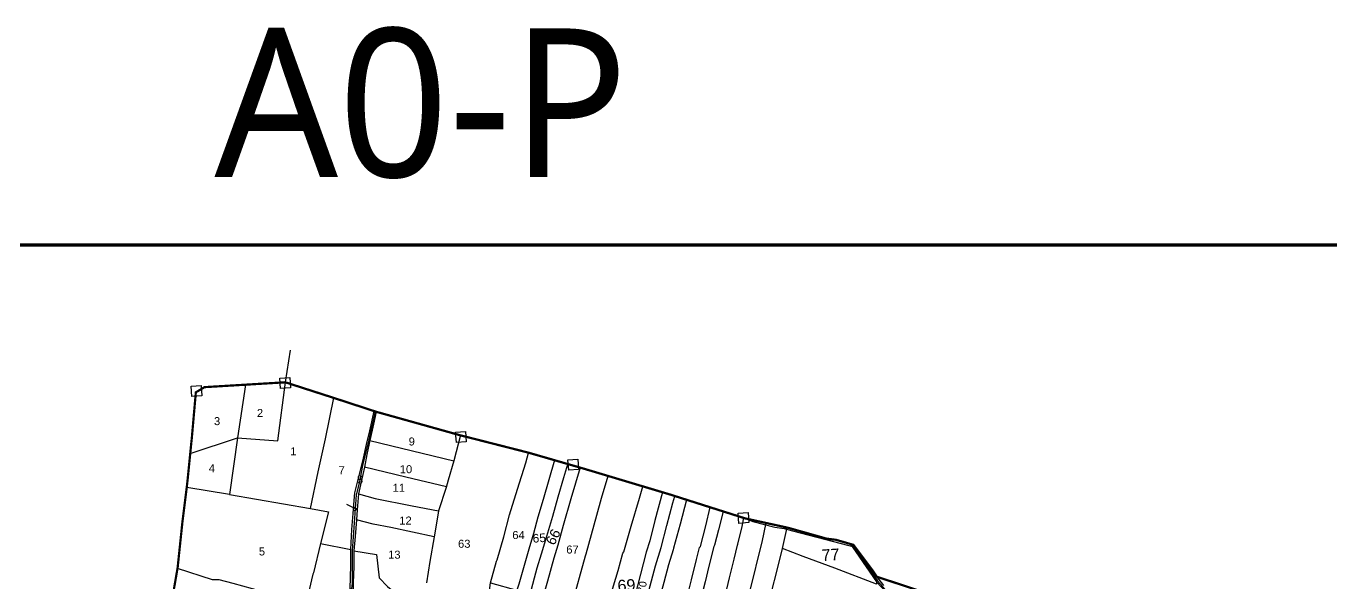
# Model space of a CAD drawing. Header units: millimetres. Extents: x 194974 to 225661, y 1604136 to 1614862.
# Drawn here: x 197652 to 200425, y 1613055 to 1614238 of the extents above; entities that cross this region are included whole.
import ezdxf

# ---------------------------------------------------------------- set-up
doc = ezdxf.new("R2010")
doc.units = ezdxf.units.MM
doc.header["$LTSCALE"] = 15
for name, color, linetype in [('BOUNDRY STONES', 240, 'Continuous'), ('CADAS', 1, 'Continuous'), ('PLOTS', 7, 'Continuous'), ('PLOTS NO', 7, 'Continuous'), ('ROADS', 1, 'Continuous'), ('VILLAGE BOUNDRY', 5, 'Continuous')]:
    doc.layers.add(name, color=color, linetype=linetype)
doc.styles.get("Standard").update_dxf_attribs({"font": 'arial.ttf'})
doc.styles.add('TMS', font='trebuc.ttf')

msp = doc.modelspace()

# ---------------------------------------------------------------- linework, layer by layer
at = {"color": 5, "const_width": 7}
msp.add_lwpolyline([(194977.8, 1613773.1), (202214.5, 1613773.1), (202214.5, 1604139.6), (194977.8, 1604139.6)], close=True, dxfattribs=at)
at = {"layer": 'BOUNDRY STONES'}
msp.add_lwpolyline([(198203.2, 1613481.5), (198214.4, 1613550.1)], dxfattribs=at)
for points in [[(198191.7, 1613490.1), (198212.8, 1613491.6), (198214.3, 1613469.7), (198193.2, 1613468.3)], [(198002.9, 1613473.1), (198024, 1613474.5), (198025.5, 1613452.7), (198004.4, 1613451.2)], [(198565.1, 1613375.5), (198586.2, 1613376.9), (198587.7, 1613355.1), (198566.6, 1613353.6)], [(198803.8, 1613316.6), (198824.9, 1613318.1), (198826.4, 1613296.2), (198805.3, 1613294.8)], [(199165.3, 1613203.7), (199186.4, 1613205.1), (199187.8, 1613183.3), (199166.8, 1613181.8)]]:
    msp.add_lwpolyline(points, close=True, dxfattribs=at)
at = {"layer": 'PLOTS', "color": 0}
for points in [[(198118.7, 1613476.4), (198101.7, 1613363.2), (198084.8, 1613243.2), (197993.6, 1613258.3)], [(198001.1, 1613330.2), (198101.7, 1613363.2), (198187.2, 1613357.5), (198203.2, 1613481.5)], [(198084.8, 1613243.2), (198256.6, 1613213.7), (198273.2, 1613291.4), (198288.3, 1613361.7), (198306.5, 1613448.2)], [(198309, 1612924.9), (198321.7, 1612969.7), (198331.2, 1613005.4), (198340.4, 1613040.1), (198341.1, 1613042.8), (198342, 1613092.4), (198342.6, 1613126), (198344.7, 1613169), (198347.2, 1613202.6), (198349.3, 1613230.5), (198350.5, 1613247), (198361.3, 1613289.4), (198369.2, 1613320.4), (198375.5, 1613349.7), (198382.8, 1613378.5), (198392.1, 1613420.2)], [(198396.2, 1613418.9), (198390.4, 1613392.8), (198382.6, 1613358.2), (198376.5, 1613328), (198371.1, 1613301.4), (198364.2, 1613270.2), (198358.4, 1613244.2), (198356, 1613210.6), (198354.6, 1613189), (198351.4, 1613153.6), (198348.7, 1613123.6), (198349, 1613089.9), (198347.1, 1613055.5), (198347.4, 1613041.5), (198341.1, 1613042.8)], [(198382.6, 1613358.2), (198561, 1613314.7)], [(198575.1, 1613368.9), (198561, 1613314.7), (198549.2, 1613273.3), (198545, 1613258.3), (198528.5, 1613208.3), (198522, 1613169.3), (198519.3, 1613153), (198510.5, 1613100.5), (198503, 1613055.2)], [(198348.7, 1613123.6), (198396.8, 1613116), (198402.3, 1613066.4), (198420.3, 1613047.5), (198450.8, 1613023.1), (198494.2, 1612988.9), (198530.5, 1612955.3), (198612.1, 1612910.1), (198626.2, 1612976.6), (198631.7, 1613002.1), (198639.4, 1613055.2), (198652.2, 1613101.3), (198653.1, 1613104.5), (198667.3, 1613153.2), (198679.2, 1613199.9), (198696.5, 1613254.6), (198714.2, 1613310.2), (198719.7, 1613332)], [(198545.3, 1613259.7), (198458.9, 1613279.7), (198371.1, 1613301.4)], [(198775.4, 1613316), (198751, 1613232.6), (198739.8, 1613194.7), (198730.6, 1613160.2), (198720.7, 1613126.9), (198710.4, 1613092.1), (198699, 1613052.9), (198695.2, 1613040)], [(198723.7, 1613031.7), (198738.4, 1613087.3), (198747.4, 1613117), (198758.8, 1613154.7), (198771.7, 1613197.3), (198782.8, 1613238.5), (198794.8, 1613279), (198803.2, 1613307.9)], [(198829.7, 1613300.2), (198810, 1613234.1), (198793.4, 1613177.4), (198782.2, 1613135.4), (198773.8, 1613108.2), (198760.4, 1613058.7), (198750.1, 1613024.1)], [(198639.4, 1613055.2), (198694.8, 1613040.1), (198750.1, 1613024.1), (198778.1, 1613017.1), (198811.8, 1613008), (198840.8, 1613113), (198842.7, 1613117.3), (198865.3, 1613199.5), (198875.1, 1613235.3), (198889.2, 1613282.5)], [(198358.4, 1613244.2), (198394.4, 1613234.9), (198472.7, 1613219.2), (198528.5, 1613208.3)], [(198840.6, 1612828.2), (198863.6, 1612912.4), (198879.2, 1612969.3), (198893.6, 1613025.6), (198910.1, 1613081.9), (198920.5, 1613118.6), (198922.3, 1613121.4), (198937.8, 1613176.1), (198955.4, 1613235), (198963, 1613260.4)], [(199004.7, 1613247.9), (198988.5, 1613187.6), (198977.7, 1613144.6), (198970.1, 1613120.6), (198951.3, 1613048.8), (198939.1, 1613002.1), (198927.6, 1612958.2), (198913.2, 1612899.5), (198895.5, 1612827.5), (198889.8, 1612804.3)], [(198910.7, 1612793.2), (198918.6, 1612823.7), (198932.4, 1612876.7), (198946.6, 1612927.5), (198962.3, 1612987.5), (198975.6, 1613038.3), (198989.7, 1613091.7), (199001.5, 1613130.4), (199014.1, 1613177), (199026.7, 1613225.1), (199030.6, 1613239.9)], [(199055.9, 1613231.9), (199041.8, 1613180), (199027.9, 1613128.8), (199027, 1613125.4), (199017.3, 1613093.7), (199007.1, 1613056.3), (198997.9, 1613022.6), (198989.4, 1612990.3), (198981.8, 1612962.4), (198969.8, 1612918.7), (198960, 1612881.8), (198951.2, 1612848.5), (198942.9, 1612817.6), (198932.5, 1612781.5)], [(198986.1, 1612754.8), (198997.1, 1612795.5), (199007.5, 1612834.6), (199020.6, 1612887.1), (199034.8, 1612940.5), (199046.6, 1612986), (199056, 1613022.5), (199066.1, 1613062), (199077.2, 1613105), (199083.5, 1613130.2), (199085.5, 1613132.6), (199096.4, 1613176.3), (199105.8, 1613216)], [(198256.6, 1613213.7), (198295, 1613206), (198278.2, 1613138.8), (198263.2, 1613076.6), (198261.4, 1613074), (198238.5, 1612974.1), (198207.3, 1612992.6), (198209.2, 1613000.2), (198154.2, 1613036.8), (198092.5, 1613054.4), (198062.3, 1613061.9), (198048.3, 1613061.8), (197974.1, 1613086.2)], [(198519.3, 1613153), (198427, 1613173), (198390, 1613180.2), (198354.6, 1613189)], [(199133.4, 1613207.3), (199123.8, 1613167.9), (199115.4, 1613135.2), (199113.5, 1613132.6), (199103, 1613090.7), (199095, 1613057.7), (199086.4, 1613022.1), (199077.3, 1612986.8), (199068.6, 1612952.8), (199059.8, 1612916.8), (199046.8, 1612863), (199033.8, 1612809.2), (199020.8, 1612757.4), (199015.6, 1612736.5)], [(199065.8, 1612723.9), (199068.2, 1612737.5), (199084.1, 1612801.1), (199100.9, 1612868.4), (199113.7, 1612925.5), (199129.3, 1612990.4), (199138.7, 1613030), (199147.3, 1613066.4), (199157, 1613105.9), (199164.3, 1613135.5), (199164.9, 1613137.9), (199173.6, 1613175.2), (199177.3, 1613193.3)], [(199224.2, 1613182.8), (199215.7, 1613142.2), (199207.1, 1613108.9), (199198, 1613070.2), (199188, 1613031.3), (199178.4, 1612990.4), (199151.9, 1612880.2), (199128.9, 1612783.4), (199110, 1612703.9)], [(199142.3, 1612672.4), (199152.4, 1612673.7), (199170.7, 1612754.1), (199188.2, 1612831.8), (199197.9, 1612872.5), (199208.3, 1612914), (199218.6, 1612953.8), (199235.1, 1613029.9), (199249.5, 1613088), (199259.4, 1613128.1), (199269.2, 1613172.9)], [(198278.2, 1613139), (198342.6, 1613126)], [(199404.1, 1613137.9), (199415.5, 1613121.2), (199459.6, 1613057.3), (199478.9, 1613036.4)], [(199459.6, 1613057.3), (199459.1, 1613052.9), (199370.8, 1613086.9), (199303.5, 1613111.5), (199259.4, 1613128.1)], [(199474.9, 1613049.9), (199459.8, 1613068.6)]]:
    msp.add_lwpolyline(points, dxfattribs=at)
at = {"layer": 'PLOTS NO'}
for points in [[(198355.1, 1613211.2), (198333.9, 1613222)], [(198349.4, 1613209.2), (198355.1, 1613211.2), (198350.8, 1613216.9)]]:
    msp.add_lwpolyline(points, dxfattribs=at)
at = {"layer": 'ROADS'}
for points in [[(198394.2, 1613419.5), (198380.4, 1613359), (198367.3, 1613304.5), (198360.2, 1613267.5), (198353.7, 1613242.5), (198348.8, 1613172.9), (198345.4, 1613123.3), (198344.9, 1613054.3), (198342.2, 1613032.3), (198327.3, 1612978.8), (198313.6, 1612929.3), (198301.6, 1612874.4), (198301.5, 1612855.3), (198307.7, 1612783.9), (198310.5, 1612758), (198311.8, 1612717.7), (198315.1, 1612660.3), (198316, 1612632.4), (198302.2, 1612573.3), (198293.2, 1612526.5), (198269.5, 1612422.9), (198257.4, 1612366)], [(199177.3, 1613193.3), (199196.4, 1613185.5), (199243, 1613173.8), (199263.4, 1613170.6), (199280.7, 1613166.1), (199400.4, 1613134.8), (199411.2, 1613131.8), (199461.3, 1613059.9), (199489.4, 1613028.3), (199521.7, 1612994.5), (199568.9, 1612926.9), (199615.8, 1612857), (199658.3, 1612788.7), (199681.1, 1612752.8), (199706.1, 1612703), (199732.1, 1612641), (199759.2, 1612583.3)]]:
    msp.add_lwpolyline(points, dxfattribs=at)
at = {"layer": 'VILLAGE BOUNDRY', "const_width": 4.72}
for points in [[(197855, 1612396.5), (197850.1, 1612397.3), (197880.1, 1612540.3), (197901.6, 1612684.2), (197917.2, 1612775.5), (197936.1, 1612879.7), (197947.7, 1612938.4), (197958, 1612993.6), (197974.3, 1613087.6), (197984.5, 1613184.9), (197994.7, 1613266.8), (198004.7, 1613366), (198013, 1613460.2), (198031.5, 1613471.2)], [(197958, 1612993.6), (197974.3, 1613087.6), (197984.5, 1613184.9), (197994.7, 1613266.8), (198004.7, 1613366), (198013, 1613460.2), (198031.5, 1613471.2), (198203.2, 1613481.5), (198306.5, 1613448.2), (198396.2, 1613418.9), (198574.2, 1613369.1), (198720.2, 1613331.9), (198836.1, 1613298.4), (199020.3, 1613243.2), (199180.1, 1613192.4), (199271.2, 1613172.5), (199353.8, 1613149.2), (199373, 1613146.9), (199410.3, 1613136.2), (199450.2, 1613083), (199459.8, 1613068.6), (199601.4, 1613021.6)], [(198031.5, 1613471.2), (198203.2, 1613481.5), (198306.5, 1613448.2), (198396.2, 1613418.9), (198574.2, 1613369.1), (198720.2, 1613331.9), (198836.1, 1613298.4), (199020.3, 1613243.2), (199180.1, 1613192.4), (199271.2, 1613172.5), (199353.8, 1613149.2), (199373, 1613146.9), (199410.3, 1613136.2), (199450.2, 1613083), (199459.8, 1613068.6), (199601.4, 1613021.6)]]:
    msp.add_lwpolyline(points, dxfattribs=at)

# ---------------------------------------------------------------- texts
at = {"layer": 'CADAS', "color": 2, "style": 'TMS'}
msp.add_text('A0-P', height=315.69, dxfattribs=at).set_placement((198052.6, 1613917.7))
at = {"layer": 'PLOTS NO'}
for s, p in [('2', (198142.8, 1613407.8)), ('3', (198051.6, 1613390.5)), ('9', (198465.2, 1613347.3)), ('1', (198213.6, 1613326.3)), ('4', (198040.5, 1613290.5)), ('7', (198316.2, 1613286.1)), ('10', (198446.3, 1613288.4)), ('8', (198355.2, 1613266.5)), ('11', (198431.1, 1613248.8)), ('12', (198445.3, 1613179.3)), ('64', (198685.4, 1613148.5)), ('63', (198570.1, 1613130)), ('67', (198800.1, 1613117.7)), ('5', (198146.9, 1613113.6)), ('13', (198421.6, 1613106.8))]:
    msp.add_text(s, height=17, dxfattribs=at).set_placement(p)
at = {"layer": 'PLOTS NO', "color": 0}
for s, height, rotation, p in [('65', 18.27, 3.8794, (198729.2, 1613140.6)), ('66', 21.14, 63.742, (198774.4, 1613133.5)), ('77', 24.54, 3.8794, (199343.5, 1613101.6)), ('69', 24.54, 3.8794, (198909.8, 1613036.8)), ('70', 15.99, 81.4811, (198967.8, 1613033))]:
    msp.add_text(s, height=height, rotation=rotation, dxfattribs=at).set_placement(p)

doc.saveas('drawing.dxf')
